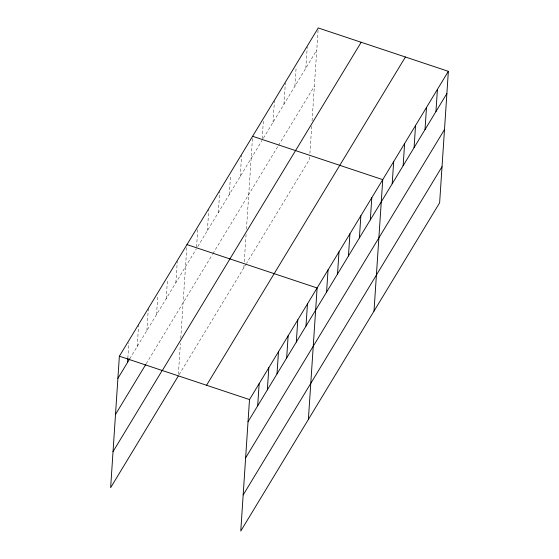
<?xml version="1.0" encoding="UTF-8"?>
<svg xmlns="http://www.w3.org/2000/svg" width="559" height="559" viewBox="0 0 559 559"><rect width="100%" height="100%" fill="white"/><g stroke="black" fill="none" stroke-linecap="round" stroke-linejoin="round"><path stroke-width="0.42" stroke-dasharray="2.79 2.1" d="M127.843 358.172L128.856 342.821M137.214 346.496L138.688 324.318M146.877 330.551L148.345 308.372M156.534 314.605L157.778 295.844M166.191 298.66L167.441 279.898M175.854 282.714L177.266 261.395M178.363 374.355L180.417 343.443M180.76 338.314L186.93 245.45M196.558 247.015L197.809 228.254M207.382 230.664L208.8 209.346M218.324 212.609L219.736 191.29M229.26 194.56L230.504 175.792M240.195 176.504L241.614 155.185M243.878 267.747L244.045 265.176M244.276 261.738L246.1 234.256M246.442 229.148L252.605 136.277M262.185 138.688L263.373 120.779M273.009 122.337L274.427 101.018M283.944 104.288L285.363 82.963M294.886 86.233L296.13 67.471M305.822 68.177L307.24 46.858M309.672 156.848L309.497 159.427L246.498 263.415M309.896 153.411L311.726 125.929M312.062 120.821L318.232 27.95M129.751 358.815L196.447 248.72M197.76 246.554L262.073 140.393M263.387 138.227L316.757 50.121M146.234 363.72L212.427 254.457M212.867 253.737L278.054 146.13M278.487 145.41L314.361 86.191M179.125 374.628L246.065 264.141"/><path stroke-width="0.84" d="M448.36 71.321L249.503 399.573L240.768 531.05L439.633 202.791L448.36 71.321L318.232 27.95L119.367 356.209L110.64 487.679L178.251 376.074M127.557 362.435L127.843 358.172M257.685 405.806L259.159 383.635M267.349 389.861L268.816 367.689M277.005 373.915L278.48 351.744M286.662 357.977L288.137 335.798M296.326 342.031L297.793 319.853M305.983 326.086L307.457 303.914M308.379 419.446L317.114 287.969L186.986 244.597M326.575 292.091L328.049 269.913M337.517 274.036L338.992 251.857M348.453 255.98L349.927 233.809M359.388 237.924L360.862 215.753M370.331 219.869L371.798 197.697M374.006 311.118L382.74 179.642L252.605 136.277M392.201 183.764L393.676 161.586M403.137 165.709L404.611 143.537M414.079 147.653L415.547 125.482M425.015 129.597L426.489 107.426M435.95 111.548L437.424 89.37M117.9 378.38L129.751 358.815M115.503 414.45L145.794 364.447M113.037 451.609L162.208 370.442M162.313 370.519L361.177 42.26M206.557 385.263L405.422 57.004M248.028 421.752L446.886 93.493M245.632 457.821L444.496 129.562M243.165 494.981L442.022 166.722M119.367 356.209L249.503 399.573"/></g></svg>
